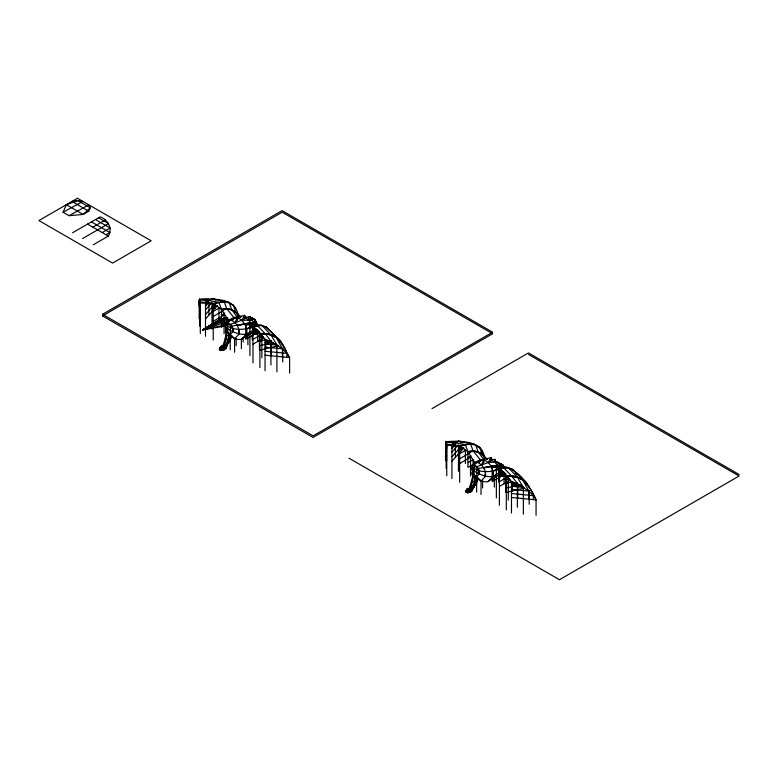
<?xml version="1.0" encoding="UTF-8"?>
<svg xmlns="http://www.w3.org/2000/svg" width="778" height="778" viewBox="0 0 778 778"><rect width="100%" height="100%" fill="white"/><g stroke="black" fill="none" stroke-linecap="round" stroke-linejoin="round"><path stroke-width="1.17" d="M253.054 331.165L255.651 329.133L252.276 332.362L241.374 339.403C232.632 340.56 224.871 332.867 225.426 324.251L228.255 320.225L230.648 320.069C236.405 322.15 239.984 328.248 238.963 334.287L234.596 338.663L234.596 352.269M241.374 348.7L241.374 339.403L246.568 334.2C247.774 327.023 243.533 319.777 236.677 317.307L233.838 317.492L228.255 320.225L225.426 324.251C233.089 331.272 243.504 329.678 252.685 327.412L250.915 322.958L248.318 319.787L244.584 317.628M498.708 482.175L498.708 474.638L502.102 471.38L499.106 474.794L487.796 481.67C479.054 482.827 471.303 475.144 471.857 466.528L474.687 462.502L477.079 462.346C482.837 464.427 486.415 470.525 485.394 476.564L481.028 480.94L481.028 494.545M487.796 481.67L492.999 476.476C494.205 469.299 489.955 462.054 483.109 459.584L480.269 459.769L474.687 462.502L471.857 466.528C479.579 473.559 490.266 472.081 499.418 469.484M234.596 338.663L230.317 334.258L230.531 324.358L233.011 328.676L232.992 331.564L230.317 334.258L227.623 332.702L227.886 322.831L230.648 320.069L236.677 317.307L244.73 315.304L244.73 318.727L241.783 320.254L230.531 324.358L227.886 322.831L226.417 322.928L225.426 327.198C233.332 332.926 243.164 336.923 252.665 332.527L252.685 327.412L252.675 332.517L255.67 329.104L252.276 332.362L252.276 339.898M238.972 329.59L238.953 334.277L238.564 332.187M246.558 334.19L246.577 328.608M481.028 480.94L476.749 476.535L476.963 466.635L479.442 470.953L479.423 473.841L476.749 476.535L474.055 474.979L474.317 465.108L477.079 462.346L483.109 459.584L491.161 457.581L491.161 461.004L488.214 462.531L476.963 466.635L474.317 465.108L472.849 465.205L471.857 469.474C479.763 475.202 489.595 479.199 499.097 474.804L499.116 469.688L499.106 474.794M485.404 471.857L485.384 476.554L484.995 474.454M492.98 476.467L493.009 470.885M255.388 321.489L256.234 321.625L256.225 323.609L256.234 321.625L254.834 319.408L249.368 316.568L249.057 317.55L252.762 318.124L251.683 320.186L241.783 320.254L244.73 315.304M255.583 329.784L255.554 331.593L254.124 332.517L253.346 331.827L253.336 329.901M498.786 473.598L500.555 474.794L501.985 473.87L502.014 472.061M199.946 301.854L213.24 303.43L221.506 309.508C229.17 306.396 236.308 311.647 241.063 317.259L238.204 315.498C235.676 297.614 213.444 298.577 199.722 299.462L200.325 303.303L199.45 299.258L199.09 318.406M446.377 444.121L459.672 445.706L467.938 451.785C475.601 448.673 482.739 453.924 487.495 459.535L484.636 457.775C482.107 439.891 459.876 440.854 446.154 441.739L446.757 445.58L445.882 441.534L445.522 445.211L446.757 460.284M256.584 332.663L256.147 334.015L257.508 331.807L258.296 333.247L256.147 334.015L256.798 332.751L257.217 333.791L255.68 333.159L255.943 331.739L257.304 330.883L257.596 332.06L255.592 333.781L256.798 333.908L257.868 331.749L258.218 332.323L258.743 331.895L258.918 332.401L256.798 333.616L257.343 332.313L258.296 333.247L257.615 332.965M502.88 476.039L503.016 474.94L504.29 474.026L504.728 475.523L502.578 476.292L503.016 474.94L503.473 475.465L503.648 476.058L501.479 475.173L501.81 474.21L502.238 475.776M231.387 336.232L229.539 340.657L226.048 345.986L225.941 348.301L223.831 350.032L220.962 350.47L221.837 348.398L227.244 345.344L228.8 341.561M475.232 483.838L473.695 487.592L468.268 490.675L467.393 492.746L470.262 492.309L472.372 490.578L472.479 488.263L475.971 482.934L477.818 478.499M226.563 328.151L226.301 339.091L223.062 347.173L219.386 349.614L220.359 349.487L222.557 346.638L224.424 346.113L225.941 348.301L225.182 347.883L227.176 344.654L227.244 345.344L225.941 348.301L224.035 345.471L226.048 345.986L225.688 347.484L220.962 350.47L221.837 348.398L222.732 350.256L221.837 349.769L221.837 348.398M472.917 471.41L472.732 481.368L469.494 489.45L465.818 491.881L466.79 491.764L468.988 488.915L470.855 488.389L472.372 490.578L471.614 490.159M256.516 333.033L255.592 333.781L257.819 330.65L257.071 330.154L257.888 330.494L255.028 333.558L255.379 331.934L257.868 333.587L257.343 333.373L257.392 330.164M501.81 474.21L501.46 475.835L502.471 474.716L502.598 475.922L502.024 476.058L502.471 474.716L504.251 472.927L503.502 472.431M257.596 330.738L257.596 332.06L257.051 331.613L255.981 333.577M219.96 349.264L219.386 349.614L220.33 347.105L221.545 346.084L222.683 346.298L223.062 347.173L224.045 346.58M255.806 333.499L256.04 332.439L256.4 332.935L257.508 331.807L258.918 332.401L257.071 330.154L258.111 331.642M466.392 491.54L465.818 491.881L466.751 489.381L467.977 488.36L469.115 488.574L469.494 489.45L469.873 488.983L470.252 489.868L471.235 489.274M502.024 476.058L503.288 474.813L502.831 474.201L502.024 476.058L502.948 475.309M504.873 473.189L503.658 472.859L503.026 474.152C502.394 472.47 501.606 475.144 501.46 475.835L502.598 475.922M224.589 343.886L223.393 344.528L223.665 346.375L223.714 343.925L224.531 343.224L222.907 346.628L226.145 334.423L226.699 335.444L228.742 335.746L229.753 333.879M470.962 485.501L469.824 486.804L470.097 488.652L470.145 486.201L470.962 485.501L469.338 488.905L472.577 476.7L473.131 477.721L476.719 477.624M255.816 324.397L256.234 321.625M219.814 349.186L220.748 346.667L222.391 348.243L220.174 350.042L221.127 349.906L221.322 348.116L222.878 346.813L223.821 347.591L224.803 346.998M248.736 317.152L248.318 319.787L248.736 317.152L244.671 317.103M503.259 467.004L502.977 464.952L503.103 466.197L501.625 464.233L498.115 462.463L494.75 462.064L490.082 459.37L495.168 459.428L494.75 462.064L497.346 465.234L501.625 464.233L502.977 464.952L503.269 466.508M502.053 475.698L502.374 474.016L503.22 473.578L503.483 474.113C504.669 471.39 504.193 474.881 502.831 475.212M257.868 333.587L257.771 331.914M502.014 474.405L501.586 474.755L504.3 475.864L504.504 474.755L505.175 474.172L505.35 474.668L504.29 474.872L503.755 473.802L502.413 475.504M228.742 333.402L227.973 339.918L225.124 345.802L230.084 340.89L231.572 336.3M221.205 349.419L220.174 350.042L221.069 347.98L221.584 348.807L223.821 347.591L223.714 343.925M470.145 486.201L470.252 489.868L471.76 488.166L469.893 487.495L469.824 486.804M500.06 466.489L500.487 464.495L498.115 462.463L494.925 461.403M225.182 346.531L225.688 347.484L225.328 345.889L223.986 345.5L223.062 347.173L224.424 346.113L223.821 347.591L225.328 345.889L223.461 345.218L223.393 344.528M471.39 491.171L470.632 489.401L470.252 489.868L471.76 488.166L471.614 489.488L469.893 487.495L469.494 489.45L470.972 487.436L472.479 488.263L472.12 489.761L471.76 488.166L470.632 487.894L475.971 482.934L477.186 478.528M227.828 322.043L228.255 320.225L221.506 309.508L218.968 302.331L208.932 300.609L200.004 300.036M474.055 465.234L474.687 462.502L467.938 451.785L465.4 444.608L455.363 442.886L446.436 442.312M257.304 331.311L257.226 330.582L257.051 331.836L256.429 331.584L257.051 331.836L257.849 331.097L257.051 331.836L257.226 330.582L257.751 330.796M504.815 474.454L503.658 472.859L503.483 474.113L504.28 473.374L504.027 474.337L504.543 473.919M226.301 328.326L225.426 331.379L226.699 335.444M472.732 470.602L471.857 473.656L473.131 477.721M254.484 324.076L254.056 322.228L254.834 319.408L252.733 319.087M226.048 345.986L224.2 345.617L226.982 344.469L226.651 345.665L227.264 345.315L226.982 344.469L230.084 340.89L229.296 340.463M224.093 344.576L225.445 344.8L229.539 340.657L230.755 336.252M477.993 478.577L476.515 483.167L473.082 487.942L473.695 487.592L474.035 485.715L471.556 488.078L474.405 482.195L475.173 475.679M225.387 345.626L224.453 345.413L223.821 347.591L224.2 347.124L224.706 348.077L224.2 348.476L224.959 348.894L224.2 347.124L222.129 349.935L223.831 350.032L224.307 348.311L223.51 347.163L222.391 348.243L222.712 347.747L224.307 348.311L224.628 349.546L223.675 349.021M471.614 488.808L472.12 489.761L469.513 491.9L470.262 492.309L470.739 490.587L469.941 489.44L466.606 492.318L467.559 492.182L468.268 490.675L469.163 492.532L468.268 492.046L468.268 490.675M471.137 490.354L470.632 489.401L469.513 490.228L468.453 492.669L465.905 491.268L467.977 488.36L469.63 489.975L468.016 491.083L467.393 492.746L467.957 492.406M256.798 333.908L254.989 333.169L255.379 331.934M226.31 325.817L202.718 329.843L220.125 319.68L220.349 318.961L226.242 317.92M256.166 333.645L255.028 333.558L255.68 331.632L256.789 331.729M220.125 319.68L220.349 318.961L227.789 317.862M221.545 327.227L221.866 323.405L220.689 319.097L202.718 329.843L225.455 324.873M255.622 333.431L255.466 332.206L255.466 333.072M256.147 334.015L256.798 332.751M504.29 474.026L503.23 476.185L501.421 475.446L501.898 474.483L502.296 474.988M502.578 476.292L503.774 474.59L504.728 475.523L503.23 475.893L503.23 475.018M255.592 333.781L255.806 333.159M467.636 491.696L466.606 492.318L467.5 490.247L468.016 491.083M224.92 342.135L226.067 338.897L225.513 338.663L230.084 340.89M223.442 347.387L221.545 346.084L219.474 348.991L222.022 350.392L222.469 349.293L219.921 347.892L219.668 348.573L222.022 350.392M220.009 347.931L221.127 346.56M223.442 346.716L223.062 347.173L223.461 345.218L225.182 347.212L225.328 345.889L223.821 347.591M219.386 349.614L220.262 347.533L220.816 348.388L220.174 350.042M220.106 349.341L221.924 346.288L223.198 347.698M220.874 349.769L221.322 348.116M223.831 350.032L223.082 347.951L221.681 350.207M470.106 491.297L471.06 491.822L470.739 490.587L469.144 490.023L468.823 490.519L467.179 488.944L465.818 491.881M469.873 489.663L468.356 488.565L466.537 491.618M469.873 488.983L467.753 490.393L467.306 492.036M470.262 492.309L469.513 490.228L467.393 492.746M93.302 244.769L108.356 236.074C113.053 228.742 107.86 219.377 100.119 216.858L72.548 232.778M63.067 212.238L66.344 204.702L77.868 200.598L82.954 201.434L63.067 212.238L69.047 215.691L83.178 214.427L88.76 211.217L90.287 207.765L88.828 204.828L69.047 215.691M472.372 490.578L473.413 486.746L470.525 486.853M466.606 492.318L467.053 491.356L467.559 492.182M229.802 339.393L231.309 336.164M237.582 317.191L234.946 322.549L237.582 319.865L237.582 317.191L230.648 320.069L232.953 320.001M484.013 459.467L481.378 464.826L484.013 462.132L484.013 459.467L477.079 462.346L479.384 462.278M504.251 472.927L504.027 474.337L504.815 473.598M226.223 345.899L226.982 344.469M472.654 488.176L473.413 486.746M476.185 476.155L475.173 478.023L476.515 483.167L474.23 486.046M223.082 349.623L223.51 348.855L221.117 347.542L221.117 346.871M256.798 333.616L258.072 332.478L256.263 331.739M503.23 475.893L504.504 474.755L504.202 474.191M257.343 333.373L257.343 332.313L255.68 332.06M503.823 472.441L503.774 475.65L503.774 474.59L503.288 474.813L503.93 474.074L505.35 474.668M491.161 457.581L488.214 462.531L494.75 462.064L495.168 459.428M257.46 329.872L256.244 331.924L254.124 332.517M503.891 472.149L502.676 474.201L500.555 474.794L499.777 474.103L502.676 474.201L504.076 472.46M503.736 473.16L502.86 473.86L504.65 474.59L504.047 475.241L504.504 474.755L503.259 473.802L503.706 474.434M223.626 344.401L224.531 343.224M223.062 347.173L224.2 345.617M257.644 330.183L256.244 331.924L254.075 330.465M225.182 347.883L227.244 345.344L226.738 345.062M472.304 489.313L473.676 487.621L473.17 487.339M503.774 475.65L504.29 474.872M257.324 331.525L257.819 330.65L257.868 331.749M503.755 473.802L504.28 473.374M205.499 304.461L207.561 302.156M205.499 306.279L208.932 302.438L208.932 315.09M205.499 309.839L211.237 303.42M205.499 314.497L215.01 303.848L215.01 308.283M205.499 318.931L217.47 305.54M451.93 446.737L453.992 444.423M451.93 448.556L455.363 444.715L455.363 457.357M451.93 452.115L457.668 445.697M451.93 456.774L461.442 446.125L461.442 450.559M451.93 461.208L463.902 447.817M467.247 490.665L466.693 489.809L466.1 490.85L466.693 491.181M465.905 491.268L466.353 490.169L468.901 491.57L469.941 491.132L469.513 490.228M254.989 333.169L255.223 332.449M501.421 475.446L501.654 474.726M257.158 330.018L255.554 331.593L253.346 331.827M499.077 473.423L501.985 473.87L503.59 472.295M255.485 324.971L256.672 323.93L256.546 322.675L255.194 321.966M248.892 317.58L250.351 316.383L251.683 320.186L254.056 322.228L255.67 325.321M255.028 333.558L255.437 333.003M255.583 332.128L255.155 332.478L257.08 333.266L257.08 332.206M222.683 346.298L222.177 346.687L223.665 345.704L223.665 346.375M467.559 488.837L469.115 488.574M247.939 344.839L247.851 335.24L250.458 333.198M205.499 336.3L205.499 302.418L212.005 299.005L215.01 299.199M451.93 478.577L451.93 444.695L458.436 441.282L462.327 442.429M206.102 328.831L202.718 329.843L220.349 318.961L220.699 319.7M220.962 350.47L221.526 350.129M468.609 488.963L470.097 487.971L469.591 488.37L470.476 488.856M466.44 490.208L467.238 489.722M92.883 227.147L105.419 219.911M82.575 238.574L108.57 223.558L98.543 217.772M102.258 232.564L110.136 228.012L95.461 219.542M106.041 234.742L109.883 232.525L91.434 221.876M102.55 314.283L282.064 210.634L492.639 332.206L313.126 435.855L102.55 314.283L102.55 315.917L313.048 437.45L492.669 333.743L282.171 212.219L102.55 315.917M213.24 305.637L215.146 304.538M213.24 307.602L217.062 305.404M213.24 311.443L218.968 308.146M213.24 316.471L223.053 310.811M221.506 315.323L224.57 313.553M213.24 321.265L224.074 315.012M221.506 320.351L226.612 317.405L226.612 324.533M228.615 321.032L221.506 325.146L221.506 309.508C227.584 308.263 235.131 309.469 238.204 315.498L235.715 312.153L233.167 304.966L230.93 304.422M245.741 325.622L249.933 323.201L261.855 325.399L270.929 334.861L276.919 345.101L282.414 348.807L286.887 353.387L289.62 357.608L289.62 373.08M245.741 329.464L251.984 325.856M252.976 328.559L254.844 327.47M245.741 334.491L255.719 328.734M252.976 330.524L255.787 328.899M252.976 334.365L257.664 331.661L257.664 341.474M257.392 332.556L245.741 339.276L245.741 323.648L249.933 323.201L251.984 323.94M252.976 339.393L261.855 334.268M252.976 344.187L263.907 337.876M432.033 408.606L528.495 352.911L739.071 474.483M459.672 447.914L461.578 446.805M459.672 449.879L463.484 447.681M459.672 453.72L465.4 450.413M467.938 453.759L469.98 452.572M459.672 458.748L469.484 453.088M467.938 457.6L471.001 455.83M459.672 463.542L470.505 457.289L470.505 476.048M467.938 462.628L473.043 459.681L473.043 464.466L467.938 467.413L467.938 451.785C474.016 450.54 481.563 451.746 484.636 457.775L482.146 454.43L479.598 447.243L477.361 446.698M492.173 467.899L495.314 466.08M492.173 471.74L498.416 468.132M499.398 470.836L501.275 469.747M492.173 476.768L502.15 471.011M499.398 472.8L502.218 471.176M499.398 476.642L504.095 473.938L504.095 483.751M503.823 474.833L492.173 481.553L492.173 465.925C513.791 462.327 528.34 482.555 536.052 499.884L536.052 515.357M499.398 481.67L507.237 477.147M499.398 486.464L510.339 480.152M247.851 335.24L252.665 332.527M502.773 476L503.473 475.465M205.032 302.37L212.005 299.005L229.082 302.302L231.63 309.479L237.446 317.375L233.838 317.492L226.612 308.535L224.074 301.349L213.24 303.43L213.24 340.025M451.454 444.646L458.436 441.282L475.514 444.578L478.062 451.755L483.877 459.652L480.269 459.769L473.043 450.802L470.505 443.625L459.672 445.706L459.672 482.302M205.499 302.418L212.005 299.005M451.93 444.695L458.436 441.282M206.053 328.744L202.718 329.843L221.292 320.4L228.44 319.262M226.651 322.802L221.866 323.405L202.718 329.843L209.243 326.721M226.641 322.384L228.751 321.45M202.718 329.843L221.633 321.722L228.81 320.692M221.993 310.276L227.011 309.022M468.414 452.553L473.442 451.298M259.901 335.717L262.225 335.153M259.901 337.535L263.392 336.689M259.901 341.095L265.726 339.685L265.726 348.768M259.901 345.753L272.971 342.583M259.901 350.188L278.116 345.772M506.322 477.993L508.656 477.42M506.322 479.812L509.823 478.966M506.322 483.371L512.157 481.952L512.157 491.044M506.322 488.03L520.424 484.606M506.322 492.464L524.547 488.039M214.008 303.994C221.36 301.329 231.154 300.464 235.666 308.321M460.44 446.271C467.792 443.606 477.585 442.74 482.097 450.598L482.097 452.942M254.056 322.228L232 326.147L226.417 322.928M251.79 323.979L249.544 323.278L245.741 323.648L237.339 325.476L249.933 323.201L249.933 355.624M472.849 465.205L478.431 468.424L494.789 465.789M496.364 465.477L491.414 466.09L496.364 465.477L499.447 466.576M249.933 323.201L244.982 323.813L249.544 323.278L251.557 323.969M497.346 465.234L483.77 467.753L495.975 465.555M261.855 325.399L252.976 326.352L245.741 323.648L257.664 325.846L265.726 334.297L271.327 341.688L276.919 345.101L276.919 371.835M252.5 326.176L261.418 325.321L265.959 326.867L280.197 340.832L289.62 357.608L265.055 355.206M498.931 468.453C505.389 466.712 513.217 467.384 516.543 474.006M243.592 324.475L249.242 324.475M490.023 466.751L495.674 466.751M239.002 317.229L236.677 317.307L238.749 317.667M471.857 469.474L473.073 469.445M199.45 307.359L199.45 299.258L208.601 299.219M445.882 449.635L445.882 441.534L461.442 441.466M244.914 324.436L248.279 324.572M491.346 466.712L494.701 466.849M214.29 303.644L199.09 302.934L200.325 318.007M445.522 445.211L460.722 445.92M211.237 299.024L214.32 299.199L215.895 300.152M457.668 441.301L460.751 441.476M228.742 332.235L226.272 332.08L225.63 330.65M474.347 474.463L472.703 474.356L472.061 472.927M252.976 362.947L252.976 326.352L259.901 333.674C267.262 333.791 275.208 334.686 280.274 340.735L265.959 326.867L262.079 326.157M533.319 499.612L533.319 495.664L528.836 491.083L517.759 483.965L512.157 476.574L504.095 468.123L492.173 465.925L499.398 468.628L506.322 475.951C522.242 473.481 530.401 487.398 536.052 499.884L511.486 497.482M265.055 342.32L271.327 342.933M265.055 343.944L276.919 345.101L265.055 339.5L265.055 370.678M265.055 347.105L282.414 348.807L282.414 356.898M265.055 351.257L286.887 353.387L286.887 357.335M511.486 484.597L517.759 485.209M511.486 486.221L523.351 487.378L523.351 514.112M511.486 489.381L528.836 491.083L528.836 499.175M511.486 493.534L533.319 495.664M259.901 367.556L259.901 333.674C273.214 331.982 283.299 341.134 286.887 353.387M506.322 509.833L506.322 475.951L517.36 477.138L522.135 479.122L526.706 483.002L512.391 469.144L508.511 468.424M252.879 319.194L254.834 319.408M280.197 340.832C275.198 334.433 266.854 334.2 259.492 333.247L270.754 334.676L276.034 337.185L282.414 348.807M495.907 462.142L498.115 462.463M526.628 483.109C521.63 476.71 513.285 476.476 505.924 475.523L517.185 476.953L522.466 479.452L528.836 491.083M269.314 329.96L265.522 326.789M515.308 472.158L517.273 474.94M470.632 487.894L472.479 488.263M470.885 487.68L471.818 487.894M226.612 308.535L231.961 309.936M473.043 450.802L478.392 452.203M497.123 463.017L501.625 464.233M248.493 319.126L251.683 320.186M244.837 317.054L246.791 317.794M276.919 345.101L265.055 340.501L264.802 339.043L259.901 333.674M499.398 505.223L499.398 468.628L508.287 467.675L517.36 477.138L523.351 487.378L511.486 482.778L511.234 481.319L506.322 475.951M249.398 324.621L253.677 326.303M496.899 467.315L501.178 468.998M264.802 339.043L271.327 341.688M511.234 481.319L517.759 483.965M256.108 331.234L257.275 332.157M502.111 473.909L504.3 475.864M472.499 481.174L471.945 480.94L475.971 482.934M256.876 330.524L257.81 330.913M503.308 472.791L504.241 473.189M270.929 334.861L276.034 337.185M517.36 477.138L522.466 479.452M475.728 482.739L476.515 483.167M221.759 346.91L224.307 348.311M220.33 347.105L220.748 346.667M468.191 489.187L469.63 489.975M470.106 490.237L470.739 490.587M467.87 489.994L467.549 489.148M468.823 490.519L468.502 489.673M523.351 487.378L511.486 481.776L511.486 512.955M528.602 354.496L739.1 476.019L559.479 579.727L348.982 458.193M87.593 224.093L108.356 236.074M245.08 335.619L247.939 337.263M492.464 478.441L494.361 479.54M66.344 204.702L83.149 214.427L90.287 207.765L77.868 200.598L72.004 201.434L88.76 211.217M495.839 467.15L504.864 472.995M249.407 324.873L257.43 330.076M478.062 451.755L482.438 454.702M231.63 309.479L236.006 312.435M500.507 472.742L501.985 473.87M525.918 483.76L529.176 486.921L526.288 482.768M279.487 341.484L282.745 344.644L279.856 340.492M500.487 464.495L502.102 467.597M221.866 323.405L221.292 320.4M468.453 492.669L467.5 491.628L467.5 490.247M475.747 476.165L476.642 478.412L476.642 492.017M466.79 491.764L466.246 490.908L466.246 491.463M220.874 349.215L221.127 349.906M220.106 348.797L220.359 349.487M446.154 468.473L446.154 441.739L446.757 444.578L446.757 475.757M199.722 326.196L199.722 299.462L200.325 302.302L200.325 333.48M256.837 324.241L256.546 322.675L256.828 324.727M478.431 468.424L479.423 473.851L479.442 470.953M232 326.147L232.992 331.574L233.011 328.676M228.742 335.746L229.539 340.657M503.658 472.859L503.736 473.578M446.436 443.548L446.757 447.399M446.154 441.739L446.757 449.023M445.882 441.534L446.757 452.193M446.757 456.336L445.658 442.935L445.522 460.683M200.004 301.281L200.325 305.122M199.722 299.462L200.325 306.746M199.45 299.258L200.325 309.916M200.325 314.059L199.226 300.658L199.226 304.606M494.283 477.507L494.361 487.116M243.144 337.292L243.183 342.096M529.176 490.403L529.176 504.3M522.466 486.328L522.466 488.545M517.788 484.052L517.759 498.095M517.36 483.021L517.36 507.159M508.287 477.741L508.287 500.098M505.865 473.646L505.865 492.416M503.512 474.483L503.512 475.543M503.016 474.94L502.987 476.087M502.656 474.784L502.656 475.65M502.471 474.716L502.413 475.854M501.898 474.483L501.868 475.63M500.468 468.959L500.468 476.768M496.364 467.393L496.364 497.901M492.591 477.945L492.591 480.133M482.593 480.999L482.593 487.971M469.144 490.023L469.144 490.694M468.56 490.83L468.56 492.202L468.901 491.57L468.113 492.484M468.191 489.498L468.191 490.169M467.753 490.393L467.811 492.318M467.179 488.944L467.179 490.617M466.995 489.975L467.053 491.9M466.693 489.809L466.693 490.354M465.4 449.616L465.4 463.513M458.436 444.841L458.436 471.303M446.436 442.614L446.436 456.443M282.745 348.126L282.745 362.023M276.034 344.051L276.034 346.268M271.357 340.608L271.327 355.818M270.929 340.745L270.929 364.882M261.855 335.464L261.855 357.822M259.434 331.37L259.434 350.139M256.225 332.507L256.341 333.723M256.04 332.439L256.04 333.305M255.943 331.739L255.943 332.799M255.466 332.206L255.437 333.354M254.036 326.682L254.036 334.491M250.351 316.383L250.351 318.844M246.159 335.678L246.159 337.856M236.162 338.722L236.162 345.695M230.21 336.135L230.21 349.74M226.612 333.918L226.612 336.261M224.074 312.62L224.074 333.781M223.675 347.251L223.675 347.961M223.082 347.951L223.082 348.622M222.712 347.747L222.712 349.419M222.08 347.396L222.08 348.067M222.129 348.554L222.129 349.108M221.759 347.221L221.759 347.892M221.38 349.497L221.38 350.042M221.069 347.98L221.069 349.351M220.563 347.698L220.621 349.623M220.262 347.533L220.262 348.904M218.968 307.339L218.968 321.236M212.005 302.564L212.005 329.026M200.004 300.337L200.004 314.166M502.082 471.4L498.708 474.638L502.082 471.41M77.479 198.273L38.9 220.553L112.577 263.09L151.165 240.81L77.479 198.273"/></g></svg>
